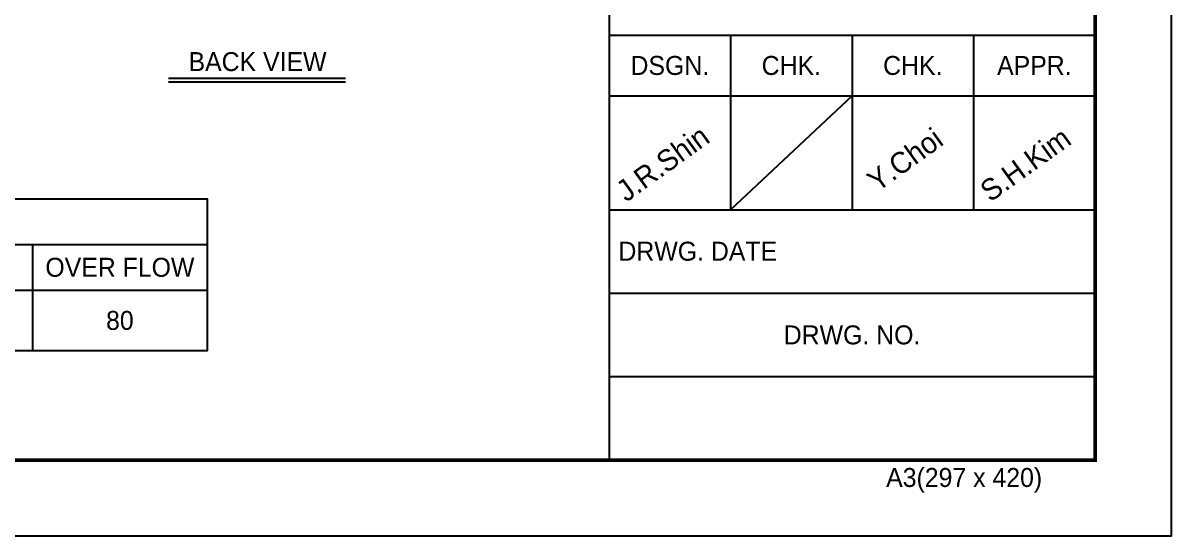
# Model space of a CAD drawing. Header units: millimetres. Extents: x 3692 to 33099, y 2878 to 23673.
# Drawn here: x 22514 to 33099, y 2878 to 7611 of the extents above; entities that cross this region are included whole.
import ezdxf
from ezdxf.enums import TextEntityAlignment as Align

# ---------------------------------------------------------------- set-up
doc = ezdxf.new("R2010")
doc.units = ezdxf.units.MM
for name, color, linetype in [('냉각탑_box', 1, 'Continuous'), ('냉각탑_form', 1, 'Continuous'), ('냉각탑_text', 3, 'Continuous')]:
    doc.layers.add(name, color=color, linetype=linetype)
doc.styles.add('돋움', font='Dotum.ttf')

# ---------------------------------------------------------------- blocks, each defined once
blk = doc.blocks.new('냉각탑form')
at = {"layer": 'Defpoints'}
blk.add_lwpolyline([(0, 297.07), (420.1, 297.07), (420.1, 0), (0, 0)], close=True, dxfattribs=at)
at = {"layer": '냉각탑_form'}
for p, q in [((346.08, 186.55), (346.08, 10)), ((346.08, 66.02), (410.1, 66.02)), ((362.09, 66.02), (362.09, 43.01)), ((378.09, 66.02), (378.09, 43.01)), ((394.1, 66.02), (394.1, 43.01)), ((346.08, 58.01), (410.1, 58.01)), ((378.09, 58.01), (362.09, 43.01)), ((346.08, 43.01), (410.1, 43.01)), ((346.08, 32.01), (410.1, 32.01)), ((346.08, 21.01), (410.1, 21.01))]:
    blk.add_line(p, q, dxfattribs=at)
at = {"layer": '냉각탑_form', "const_width": 0.5}
blk.add_lwpolyline([(10, 287.07), (10, 10), (410.1, 10), (410.1, 287.07)], close=True, dxfattribs=at)
at = {"layer": '냉각탑_form', "style": '돋움'}
for s, p in [('DSGN.', (354.09, 62.02)), ('CHK.', (370.09, 62.02)), ('CHK.', (386.09, 62.02)), ('APPR.', (402.1, 62.02)), ('DRWG. NO.', (378.09, 26.51))]:
    blk.add_text(s, height=2.501, dxfattribs=at).set_placement(p, align=Align.MIDDLE_CENTER)
for s, height, p in [('DRWG. DATE', 2.501, (347.32, 36.29)), ('A3(297 x 420)', 2.5006, (382.58, 6.47))]:
    blk.add_text(s, height=height, dxfattribs=at).set_placement(p)

msp = doc.modelspace()

# ---------------------------------------------------------------- linework, layer by layer
at = {"layer": '냉각탑_box'}
for p, q in [((23854.5, 7102.8), (25487.9, 7102.8)), ((23854.5, 7067.8), (25487.9, 7067.8)), ((18822.7, 5567.1), (24212.7, 5567.1)), ((18822.7, 5567.1), (24212.7, 5567.1)), ((22602.7, 5567.1), (22602.7, 4587.1)), ((22602.7, 5567.1), (22602.7, 4587.1)), ((9162.7, 5147.1), (24212.7, 5147.1)), ((9162.7, 5147.1), (24212.7, 5147.1))]:
    msp.add_line(p, q, dxfattribs=at)
msp.add_lwpolyline([(9162.7, 5987.1), (24212.7, 5987.1), (24212.7, 4587.1), (9162.7, 4587.1)], close=True, dxfattribs=at)
msp.add_lwpolyline([(9162.7, 5987.1), (24212.7, 5987.1), (24212.7, 4587.1), (9162.7, 4587.1)], close=True, dxfattribs=at)

# ---------------------------------------------------------------- block references
at = {"layer": '냉각탑_form', "xscale": 70.00000000000001, "yscale": 70.00000000000001, "zscale": 70.00000000000001}
msp.add_blockref('냉각탑form', (3692, 2877.7), dxfattribs=at)

# ---------------------------------------------------------------- texts
at = {"layer": '냉각탑_text', "style": '돋움'}
for s, p in [('BACK VIEW', (24676.7, 7254.5)), ('OVER FLOW', (23407.7, 5357.1)), ('OVER FLOW', (23407.7, 5357.1)), ('80', (23407.7, 4867.1))]:
    msp.add_text(s, height=175, dxfattribs=at).set_placement(p, align=Align.MIDDLE_CENTER)
for s, p in [('J.R.Shin', (28076.3, 5952.5)), ('Y.Choi', (30391.6, 6045.9)), ('S.H.Kim', (31432.8, 5952.5))]:
    msp.add_text(s, height=196.05, rotation=35.81856, dxfattribs=at).set_placement(p)

doc.saveas('drawing.dxf')
